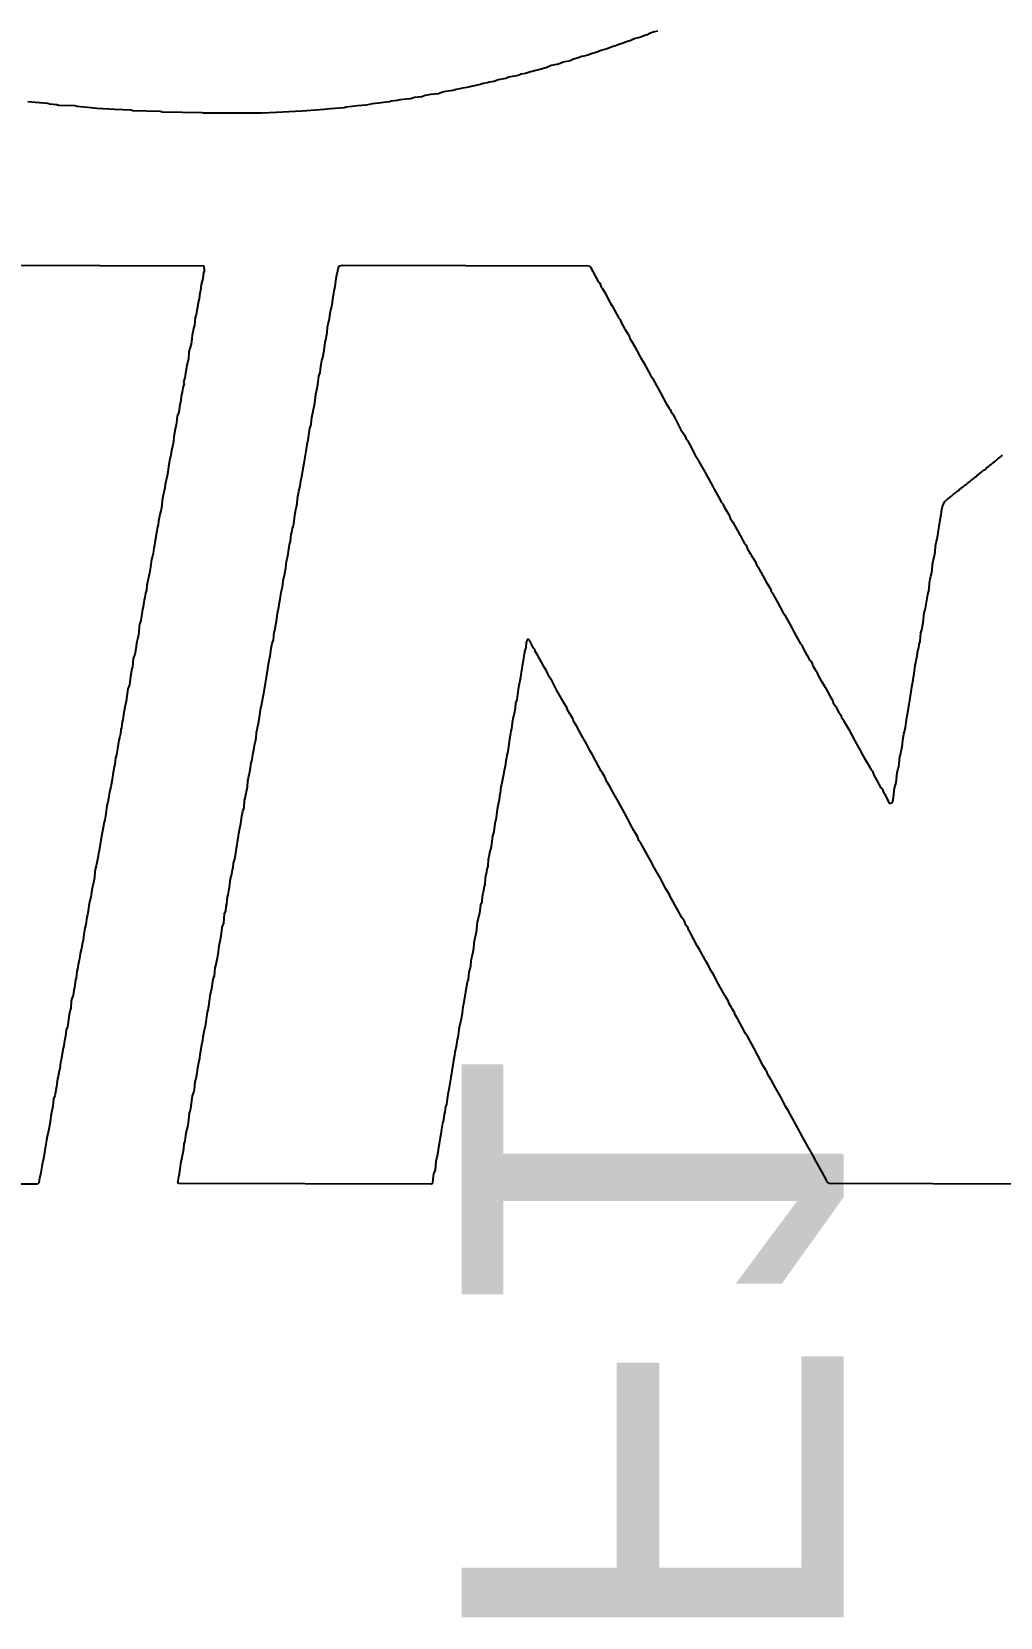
# Model space of a CAD drawing. Header units: inches. Extents: x -0.05 to 7.01, y -0.08 to 1.98.
# Drawn here: x 0.1533 to 0.2293, y 0.6157 to 0.7402 of the extents above; entities that cross this region are included whole.
import ezdxf

# ---------------------------------------------------------------- set-up
doc = ezdxf.new("R2010")
doc.units = ezdxf.units.IN
doc.header["$MEASUREMENT"] = 0
doc.layers.add('Bottom Overlay', color=54, linetype='Continuous')
doc.layers.add('Top Overlay', color=2, linetype='Continuous')
doc.styles.add('Arial', font='', dxfattribs={"height": 0.2})
doc.styles.get('Arial').set_extended_font_data('Arial')

msp = doc.modelspace()

# ---------------------------------------------------------------- linework, layer by layer
at = {"layer": 'Top Overlay'}
for p, q in [((0.20057, 0.7396), (0.2003, 0.73948)), ((0.2011, 0.73974), (0.20057, 0.7396)), ((0.20134, 0.73984), (0.2011, 0.73974)), ((0.2016, 0.73991), (0.20134, 0.73984)), ((0.20167, 0.73998), (0.2016, 0.73991)), ((0.20198, 0.7401), (0.20167, 0.73998)), ((0.20218, 0.74015), (0.20198, 0.7401)), ((0.20239, 0.74022), (0.20218, 0.74015)), ((0.19694, 0.73833), (0.19662, 0.73825)), ((0.19727, 0.73847), (0.19694, 0.73833)), ((0.19747, 0.73852), (0.19727, 0.73847)), ((0.19773, 0.73859), (0.19747, 0.73852)), ((0.19804, 0.73871), (0.19773, 0.73859)), ((0.19823, 0.73876), (0.19804, 0.73871)), ((0.19845, 0.73883), (0.19823, 0.73876)), ((0.19876, 0.73895), (0.19845, 0.73883)), ((0.1991, 0.73905), (0.19876, 0.73895)), ((0.19944, 0.73919), (0.1991, 0.73905)), ((0.19963, 0.73924), (0.19944, 0.73919)), ((0.19997, 0.73938), (0.19963, 0.73924)), ((0.2003, 0.73948), (0.19997, 0.73938)), ((0.19285, 0.73712), (0.19235, 0.737)), ((0.19326, 0.73724), (0.19285, 0.73712)), ((0.19345, 0.73729), (0.19326, 0.73724)), ((0.19372, 0.73736), (0.19345, 0.73729)), ((0.19405, 0.73751), (0.19372, 0.73736)), ((0.19434, 0.73756), (0.19405, 0.73751)), ((0.19453, 0.7376), (0.19434, 0.73756)), ((0.19475, 0.73768), (0.19453, 0.7376)), ((0.19499, 0.73777), (0.19475, 0.73768)), ((0.19554, 0.73789), (0.19499, 0.73777)), ((0.19581, 0.73801), (0.19554, 0.73789)), ((0.19619, 0.73811), (0.19581, 0.73801)), ((0.19643, 0.73821), (0.19619, 0.73811)), ((0.19662, 0.73825), (0.19643, 0.73821)), ((0.18768, 0.73585), (0.18742, 0.73578)), ((0.18848, 0.73602), (0.18768, 0.73585)), ((0.18872, 0.73611), (0.18848, 0.73602)), ((0.18905, 0.73616), (0.18872, 0.73611)), ((0.1892, 0.73621), (0.18905, 0.73616)), ((0.18958, 0.73626), (0.1892, 0.73621)), ((0.18989, 0.73638), (0.18958, 0.73626)), ((0.19049, 0.7365), (0.18989, 0.73638)), ((0.19073, 0.7366), (0.19049, 0.7365)), ((0.19102, 0.73664), (0.19073, 0.7366)), ((0.19117, 0.73669), (0.19102, 0.73664)), ((0.19146, 0.73674), (0.19117, 0.73669)), ((0.1917, 0.73684), (0.19146, 0.73674)), ((0.19203, 0.73688), (0.1917, 0.73684)), ((0.19235, 0.737), (0.19203, 0.73688)), ((0.15355, 0.7346), (0.15297, 0.73465)), ((0.15453, 0.73453), (0.15355, 0.7346)), ((0.18052, 0.73455), (0.17999, 0.7345)), ((0.1809, 0.7346), (0.18052, 0.73455)), ((0.18136, 0.73467), (0.1809, 0.7346)), ((0.1815, 0.73472), (0.18136, 0.73467)), ((0.18198, 0.73477), (0.1815, 0.73472)), ((0.18218, 0.73482), (0.18198, 0.73477)), ((0.18266, 0.73486), (0.18218, 0.73482)), ((0.18299, 0.73491), (0.18266, 0.73486)), ((0.18319, 0.73496), (0.18299, 0.73491)), ((0.18333, 0.73501), (0.18319, 0.73496)), ((0.18391, 0.73506), (0.18333, 0.73501)), ((0.18415, 0.73515), (0.18391, 0.73506)), ((0.18444, 0.7352), (0.18415, 0.73515)), ((0.18458, 0.73525), (0.18444, 0.7352)), ((0.18521, 0.7353), (0.18458, 0.73525)), ((0.18552, 0.73542), (0.18521, 0.7353)), ((0.18576, 0.73547), (0.18552, 0.73542)), ((0.18636, 0.73554), (0.18576, 0.73547)), ((0.1866, 0.73563), (0.18636, 0.73554)), ((0.18689, 0.73568), (0.1866, 0.73563)), ((0.18708, 0.73573), (0.18689, 0.73568)), ((0.18742, 0.73578), (0.18708, 0.73573)), ((0.15468, 0.73448), (0.15453, 0.73453)), ((0.15525, 0.73443), (0.15468, 0.73448)), ((0.1554, 0.73438), (0.15525, 0.73443)), ((0.15665, 0.73434), (0.1554, 0.73438)), ((0.15684, 0.73429), (0.15665, 0.73434)), ((0.1579, 0.73419), (0.15684, 0.73429)), ((0.15838, 0.73414), (0.1579, 0.73419)), ((0.1598, 0.73407), (0.15838, 0.73414)), ((0.16107, 0.734), (0.1598, 0.73407)), ((0.16122, 0.73395), (0.16107, 0.734)), ((0.16338, 0.7339), (0.16122, 0.73395)), ((0.16352, 0.73385), (0.16338, 0.7339)), ((0.16665, 0.73381), (0.16352, 0.73385)), ((0.16679, 0.73376), (0.16665, 0.73381)), ((0.17134, 0.73378), (0.16679, 0.73376)), ((0.17249, 0.73383), (0.17134, 0.73378)), ((0.17345, 0.73388), (0.17249, 0.73383)), ((0.17451, 0.73393), (0.17345, 0.73388)), ((0.17624, 0.73407), (0.17451, 0.73393)), ((0.17672, 0.73412), (0.17624, 0.73407)), ((0.1778, 0.73419), (0.17672, 0.73412)), ((0.17795, 0.73424), (0.1778, 0.73419)), ((0.17886, 0.73434), (0.17795, 0.73424)), ((0.17951, 0.73441), (0.17886, 0.73434)), ((0.1798, 0.73446), (0.17951, 0.73441)), ((0.17999, 0.7345), (0.1798, 0.73446)), ((0.14727, 0.72184), (0.16679, 0.72179)), ((0.16677, 0.72123), (0.1667, 0.72078)), ((0.16682, 0.72138), (0.16677, 0.72123)), ((0.16679, 0.72179), (0.16682, 0.72138)), ((0.17718, 0.72078), (0.17722, 0.72107)), ((0.17722, 0.72107), (0.17727, 0.72126)), ((0.17727, 0.72126), (0.17732, 0.72155)), ((0.17732, 0.72155), (0.17739, 0.72172)), ((0.17739, 0.72172), (0.17747, 0.72179)), ((0.17747, 0.72179), (0.17766, 0.72184)), ((0.17766, 0.72184), (0.19703, 0.72179)), ((0.19703, 0.72179), (0.19715, 0.72167)), ((0.19715, 0.72167), (0.19754, 0.72095)), ((0.19754, 0.72095), (0.19778, 0.72051)), ((0.16648, 0.71965), (0.16641, 0.71919)), ((0.16653, 0.71984), (0.16648, 0.71965)), ((0.16658, 0.72032), (0.16653, 0.71984)), ((0.16662, 0.72051), (0.16658, 0.72032)), ((0.1667, 0.72078), (0.16662, 0.72051)), ((0.17694, 0.71934), (0.17698, 0.71962)), ((0.17698, 0.71962), (0.17703, 0.71982)), ((0.17703, 0.71982), (0.17708, 0.72006)), ((0.17708, 0.72006), (0.17713, 0.72035)), ((0.17713, 0.72035), (0.17718, 0.72078)), ((0.19778, 0.72051), (0.19787, 0.72042)), ((0.19787, 0.72042), (0.19799, 0.7201)), ((0.19799, 0.7201), (0.19807, 0.72003)), ((0.19807, 0.72003), (0.19826, 0.7197)), ((0.19826, 0.7197), (0.19869, 0.71888)), ((0.16636, 0.719), (0.16619, 0.71797)), ((0.16641, 0.71919), (0.16636, 0.719)), ((0.17674, 0.71823), (0.17682, 0.71849)), ((0.17682, 0.71849), (0.17689, 0.7189)), ((0.17689, 0.7189), (0.17694, 0.71934)), ((0.19869, 0.71888), (0.19888, 0.71859)), ((0.19888, 0.71859), (0.19936, 0.71768)), ((0.1661, 0.71772), (0.16605, 0.7171)), ((0.16619, 0.71797), (0.1661, 0.71772)), ((0.1765, 0.71698), (0.17655, 0.71722)), ((0.17655, 0.71722), (0.1766, 0.71741)), ((0.1766, 0.71741), (0.17665, 0.71765)), ((0.17665, 0.71765), (0.1767, 0.71804)), ((0.1767, 0.71804), (0.17674, 0.71823)), ((0.19936, 0.71768), (0.19946, 0.71758)), ((0.19946, 0.71758), (0.19956, 0.71734)), ((0.19956, 0.71734), (0.19985, 0.71681)), ((0.16583, 0.71607), (0.16578, 0.71563)), ((0.16588, 0.71635), (0.16583, 0.71607)), ((0.166, 0.71696), (0.16588, 0.71635)), ((0.16605, 0.7171), (0.166, 0.71696)), ((0.17631, 0.71578), (0.17636, 0.71597)), ((0.17636, 0.71597), (0.17646, 0.71655)), ((0.17646, 0.71655), (0.1765, 0.71698)), ((0.19985, 0.71681), (0.20018, 0.71628)), ((0.20018, 0.71628), (0.20023, 0.71609)), ((0.20023, 0.71609), (0.20042, 0.7158)), ((0.16561, 0.71503), (0.16557, 0.71446)), ((0.16566, 0.71522), (0.16561, 0.71503)), ((0.16573, 0.71544), (0.16566, 0.71522)), ((0.16578, 0.71563), (0.16573, 0.71544)), ((0.17614, 0.7146), (0.17622, 0.71515)), ((0.17622, 0.71515), (0.17631, 0.71578)), ((0.20042, 0.7158), (0.20061, 0.71547)), ((0.20061, 0.71547), (0.20105, 0.71465)), ((0.20105, 0.71465), (0.20134, 0.71417)), ((0.16535, 0.71337), (0.1653, 0.71299)), ((0.16545, 0.71395), (0.16535, 0.71337)), ((0.16552, 0.71431), (0.16545, 0.71395)), ((0.16557, 0.71446), (0.16552, 0.71431)), ((0.17581, 0.71311), (0.17593, 0.71342)), ((0.17593, 0.71342), (0.17597, 0.7139)), ((0.17597, 0.7139), (0.17605, 0.71436)), ((0.17605, 0.71436), (0.17614, 0.7146)), ((0.20134, 0.71417), (0.20167, 0.71354)), ((0.20167, 0.71354), (0.20186, 0.71321)), ((0.16513, 0.7122), (0.16509, 0.71186)), ((0.16518, 0.71239), (0.16513, 0.7122)), ((0.1653, 0.71299), (0.16518, 0.71268)), ((0.16518, 0.71268), (0.16523, 0.71253)), ((0.16523, 0.71253), (0.16518, 0.71239)), ((0.17564, 0.71193), (0.17569, 0.71217)), ((0.17569, 0.71217), (0.17573, 0.71246)), ((0.17573, 0.71246), (0.17581, 0.71311)), ((0.20186, 0.71321), (0.20201, 0.71297)), ((0.20201, 0.71297), (0.2022, 0.71263)), ((0.2022, 0.71263), (0.20263, 0.71181)), ((0.16489, 0.7109), (0.16482, 0.7103)), ((0.16494, 0.71109), (0.16489, 0.7109)), ((0.16504, 0.71167), (0.16494, 0.71109)), ((0.16509, 0.71186), (0.16504, 0.71167)), ((0.17545, 0.71073), (0.17549, 0.71102)), ((0.17549, 0.71102), (0.17554, 0.71145)), ((0.17554, 0.71145), (0.17559, 0.71174)), ((0.17559, 0.71174), (0.17564, 0.71193)), ((0.20263, 0.71181), (0.20287, 0.71138)), ((0.20287, 0.71138), (0.20307, 0.71104)), ((0.20307, 0.71104), (0.20331, 0.71061)), ((0.1647, 0.70998), (0.16465, 0.70946)), ((0.16482, 0.7103), (0.1647, 0.70998)), ((0.17521, 0.70929), (0.17525, 0.70972)), ((0.17525, 0.70972), (0.1753, 0.71001)), ((0.1753, 0.71001), (0.17535, 0.71025)), ((0.17535, 0.71025), (0.1754, 0.71054)), ((0.1754, 0.71054), (0.17545, 0.71073)), ((0.20331, 0.71061), (0.2034, 0.71051)), ((0.2034, 0.71051), (0.20352, 0.7102)), ((0.20352, 0.7102), (0.2036, 0.71013)), ((0.2036, 0.71013), (0.20379, 0.70979)), ((0.20379, 0.70979), (0.20422, 0.70897)), ((0.16453, 0.70895), (0.16444, 0.70837)), ((0.1646, 0.70931), (0.16453, 0.70895)), ((0.16465, 0.70946), (0.1646, 0.70931)), ((0.17497, 0.70809), (0.17506, 0.70866)), ((0.17506, 0.70866), (0.17511, 0.70905)), ((0.17511, 0.70905), (0.17521, 0.70929)), ((0.20422, 0.70897), (0.20456, 0.70845)), ((0.20456, 0.70845), (0.20468, 0.70813)), ((0.16424, 0.70732), (0.1642, 0.70693)), ((0.16434, 0.7077), (0.16424, 0.70732)), ((0.16439, 0.70799), (0.16434, 0.7077)), ((0.16444, 0.70837), (0.16439, 0.70799)), ((0.17477, 0.70693), (0.17482, 0.70722)), ((0.17482, 0.70722), (0.17487, 0.7076)), ((0.17487, 0.7076), (0.17492, 0.70789)), ((0.17492, 0.70789), (0.17497, 0.70809)), ((0.20468, 0.70813), (0.20475, 0.70806)), ((0.20475, 0.70806), (0.20494, 0.70772)), ((0.20494, 0.70772), (0.20537, 0.70691)), ((0.164, 0.70602), (0.16396, 0.70559)), ((0.16405, 0.70631), (0.164, 0.70602)), ((0.16412, 0.70667), (0.16405, 0.70631)), ((0.1642, 0.70693), (0.16412, 0.70667)), ((0.17456, 0.70571), (0.17463, 0.70616)), ((0.17463, 0.70616), (0.17468, 0.70645)), ((0.17468, 0.70645), (0.17477, 0.70693)), ((0.20537, 0.70691), (0.20561, 0.70652)), ((0.20561, 0.70652), (0.20566, 0.70643)), ((0.20566, 0.70643), (0.20614, 0.70556)), ((0.22809, 0.70578), (0.22828, 0.70597)), ((0.22828, 0.70597), (0.22838, 0.70602)), ((0.22838, 0.70602), (0.22852, 0.70616)), ((0.22852, 0.70616), (0.22862, 0.70621)), ((0.22862, 0.70621), (0.22876, 0.70635)), ((0.22876, 0.70635), (0.22886, 0.7064)), ((0.22886, 0.7064), (0.22912, 0.70662)), ((0.22912, 0.70662), (0.22929, 0.70674)), ((0.22929, 0.70674), (0.22948, 0.70693)), ((0.16381, 0.70486), (0.16376, 0.70462)), ((0.16386, 0.70506), (0.16381, 0.70486)), ((0.16391, 0.7053), (0.16386, 0.70506)), ((0.16396, 0.70559), (0.16391, 0.7053)), ((0.17434, 0.70448), (0.17439, 0.70491)), ((0.17439, 0.70491), (0.17444, 0.7051)), ((0.17444, 0.7051), (0.17451, 0.70537)), ((0.17451, 0.70537), (0.17456, 0.70571)), ((0.20614, 0.70556), (0.20634, 0.70522)), ((0.20634, 0.70522), (0.20672, 0.7045)), ((0.22665, 0.70462), (0.22679, 0.70477)), ((0.22679, 0.70477), (0.22689, 0.70482)), ((0.22689, 0.70482), (0.22708, 0.70501)), ((0.22708, 0.70501), (0.22718, 0.70506)), ((0.22718, 0.70506), (0.22732, 0.7052)), ((0.22732, 0.7052), (0.22742, 0.70525)), ((0.22742, 0.70525), (0.22751, 0.70535)), ((0.22751, 0.70535), (0.22761, 0.70539)), ((0.22761, 0.70539), (0.22775, 0.70554)), ((0.22775, 0.70554), (0.22785, 0.70559)), ((0.22785, 0.70559), (0.22799, 0.70573)), ((0.22799, 0.70573), (0.22809, 0.70578)), ((0.16357, 0.70366), (0.16352, 0.70337)), ((0.16367, 0.70414), (0.16357, 0.70366)), ((0.16372, 0.70434), (0.16367, 0.70414)), ((0.16376, 0.70462), (0.16372, 0.70434)), ((0.1741, 0.70313), (0.17415, 0.70352)), ((0.17415, 0.70352), (0.17424, 0.7041)), ((0.17424, 0.7041), (0.17434, 0.70448)), ((0.20672, 0.7045), (0.20686, 0.70426)), ((0.20686, 0.70426), (0.2072, 0.70364)), ((0.2072, 0.70364), (0.20744, 0.70321)), ((0.22494, 0.70325), (0.22516, 0.70347)), ((0.22516, 0.70347), (0.22525, 0.70352)), ((0.22525, 0.70352), (0.2254, 0.70366)), ((0.2254, 0.70366), (0.22549, 0.70371)), ((0.22549, 0.70371), (0.22564, 0.70385)), ((0.22564, 0.70385), (0.22573, 0.7039)), ((0.22573, 0.7039), (0.226, 0.70412)), ((0.226, 0.70412), (0.22612, 0.70424)), ((0.22612, 0.70424), (0.22622, 0.70429)), ((0.22622, 0.70429), (0.22631, 0.70438)), ((0.22631, 0.70438), (0.22641, 0.70443)), ((0.22641, 0.70443), (0.22655, 0.70458)), ((0.22655, 0.70458), (0.22665, 0.70462)), ((0.16333, 0.70227), (0.16323, 0.70174)), ((0.16343, 0.70265), (0.16333, 0.70227)), ((0.16348, 0.70294), (0.16343, 0.70265)), ((0.16352, 0.70337), (0.16348, 0.70294)), ((0.17391, 0.70198), (0.17396, 0.70236)), ((0.17396, 0.70236), (0.174, 0.70265)), ((0.174, 0.70265), (0.17405, 0.70285)), ((0.17405, 0.70285), (0.1741, 0.70313)), ((0.20744, 0.70321), (0.20754, 0.70311)), ((0.20754, 0.70311), (0.20766, 0.7028)), ((0.20766, 0.7028), (0.20802, 0.7022)), ((0.20802, 0.7022), (0.20811, 0.70196)), ((0.22458, 0.70169), (0.22468, 0.70227)), ((0.22468, 0.70227), (0.22473, 0.70265)), ((0.22473, 0.70265), (0.22477, 0.70289)), ((0.22477, 0.70289), (0.22494, 0.70325)), ((0.16309, 0.70097), (0.16295, 0.70006)), ((0.16314, 0.70126), (0.16309, 0.70097)), ((0.16319, 0.70145), (0.16314, 0.70126)), ((0.16323, 0.70174), (0.16319, 0.70145)), ((0.17369, 0.70085), (0.17374, 0.70119)), ((0.17374, 0.70119), (0.17379, 0.70133)), ((0.17379, 0.70133), (0.17384, 0.70152)), ((0.17384, 0.70152), (0.17391, 0.70198)), ((0.20811, 0.70196), (0.20831, 0.70167)), ((0.20831, 0.70167), (0.2086, 0.70114)), ((0.2086, 0.70114), (0.20884, 0.70071)), ((0.22439, 0.70049), (0.22458, 0.70169)), ((0.1629, 0.69986), (0.16285, 0.69962)), ((0.16295, 0.70006), (0.1629, 0.69986)), ((0.17338, 0.699), (0.17352, 0.69991)), ((0.17352, 0.69991), (0.1736, 0.70013)), ((0.1736, 0.70013), (0.17364, 0.70071)), ((0.17364, 0.70071), (0.17369, 0.70085)), ((0.20884, 0.70071), (0.20893, 0.70061)), ((0.20893, 0.70061), (0.20903, 0.70037)), ((0.20903, 0.70037), (0.20908, 0.70027)), ((0.20908, 0.70027), (0.20927, 0.69994)), ((0.20927, 0.69994), (0.20936, 0.69984)), ((0.20936, 0.69984), (0.20948, 0.69953)), ((0.2242, 0.69934), (0.22424, 0.69977)), ((0.22424, 0.69977), (0.22429, 0.70006)), ((0.22429, 0.70006), (0.22434, 0.70025)), ((0.22434, 0.70025), (0.22439, 0.70049)), ((0.16268, 0.69873), (0.16259, 0.69816)), ((0.16275, 0.699), (0.16268, 0.69873)), ((0.1628, 0.69919), (0.16275, 0.699)), ((0.16285, 0.69962), (0.1628, 0.69919)), ((0.17321, 0.69806), (0.17328, 0.69857)), ((0.17328, 0.69857), (0.17333, 0.69881)), ((0.17333, 0.69881), (0.17338, 0.699)), ((0.20948, 0.69953), (0.2097, 0.69917)), ((0.2097, 0.69917), (0.20975, 0.69907)), ((0.20975, 0.69907), (0.21009, 0.69854)), ((0.21009, 0.69854), (0.21021, 0.69823)), ((0.224, 0.69833), (0.22405, 0.69861)), ((0.22405, 0.69861), (0.2241, 0.69881)), ((0.2241, 0.69881), (0.22415, 0.69905)), ((0.22415, 0.69905), (0.2242, 0.69934)), ((0.16242, 0.69722), (0.16232, 0.69669)), ((0.16247, 0.69741), (0.16242, 0.69722)), ((0.16251, 0.69765), (0.16247, 0.69741)), ((0.16259, 0.69816), (0.16251, 0.69765)), ((0.17297, 0.69657), (0.17304, 0.69722)), ((0.17304, 0.69722), (0.17311, 0.69748)), ((0.17311, 0.69748), (0.17321, 0.69806)), ((0.21021, 0.69823), (0.21028, 0.69816)), ((0.21028, 0.69816), (0.21052, 0.69772)), ((0.21052, 0.69772), (0.21095, 0.69691)), ((0.22381, 0.69717), (0.22386, 0.69741)), ((0.22386, 0.69741), (0.22391, 0.6976)), ((0.22391, 0.6976), (0.22396, 0.69789)), ((0.22396, 0.69789), (0.224, 0.69833)), ((0.1622, 0.69609), (0.16215, 0.69575)), ((0.16227, 0.69631), (0.1622, 0.69609)), ((0.16232, 0.69669), (0.16227, 0.69631)), ((0.1728, 0.69578), (0.17285, 0.69616)), ((0.17285, 0.69616), (0.17292, 0.69638)), ((0.17292, 0.69638), (0.17297, 0.69657)), ((0.21095, 0.69691), (0.21129, 0.69638)), ((0.21129, 0.69638), (0.21134, 0.69619)), ((0.21134, 0.69619), (0.21143, 0.69609)), ((0.21143, 0.69609), (0.21148, 0.69599)), ((0.21148, 0.69599), (0.21186, 0.69532)), ((0.22345, 0.69489), (0.22362, 0.69597)), ((0.22362, 0.69597), (0.22367, 0.69616)), ((0.22367, 0.69616), (0.22372, 0.69645)), ((0.22372, 0.69645), (0.22376, 0.69688)), ((0.22376, 0.69688), (0.22381, 0.69717)), ((0.16198, 0.69482), (0.16184, 0.69395)), ((0.16203, 0.69501), (0.16198, 0.69482)), ((0.1621, 0.69556), (0.16203, 0.69501)), ((0.16215, 0.69575), (0.1621, 0.69556)), ((0.17256, 0.69448), (0.17261, 0.69477)), ((0.17261, 0.69477), (0.17266, 0.69496)), ((0.17266, 0.69496), (0.17271, 0.6952)), ((0.17271, 0.6952), (0.1728, 0.69578)), ((0.21186, 0.69532), (0.21225, 0.6946)), ((0.2234, 0.6947), (0.22345, 0.69489)), ((0.16172, 0.69349), (0.16167, 0.69301)), ((0.16177, 0.69369), (0.16172, 0.69349)), ((0.16184, 0.69395), (0.16177, 0.69369)), ((0.17235, 0.69316), (0.17247, 0.69376)), ((0.17247, 0.69376), (0.17251, 0.69405)), ((0.17251, 0.69405), (0.17256, 0.69448)), ((0.21225, 0.6946), (0.21239, 0.69436)), ((0.21239, 0.69436), (0.21278, 0.69364)), ((0.21278, 0.69364), (0.21297, 0.6933)), ((0.22316, 0.69321), (0.22326, 0.69378)), ((0.22326, 0.69378), (0.22335, 0.69455)), ((0.22335, 0.69455), (0.2234, 0.6947)), ((0.16158, 0.69248), (0.1615, 0.69217)), ((0.16162, 0.69268), (0.16158, 0.69248)), ((0.16167, 0.69301), (0.16162, 0.69268)), ((0.17215, 0.69215), (0.17225, 0.69239)), ((0.17225, 0.69239), (0.1723, 0.69301)), ((0.1723, 0.69301), (0.17235, 0.69316)), ((0.19218, 0.69241), (0.1921, 0.6922)), ((0.19227, 0.69246), (0.19218, 0.69241)), ((0.19235, 0.69239), (0.19227, 0.69246)), ((0.19268, 0.69176), (0.19235, 0.69239)), ((0.21297, 0.6933), (0.21311, 0.69306)), ((0.21311, 0.69306), (0.2134, 0.69253)), ((0.2134, 0.69253), (0.21364, 0.6921)), ((0.22297, 0.69215), (0.22302, 0.69229)), ((0.22302, 0.69229), (0.22307, 0.69297)), ((0.22307, 0.69297), (0.22316, 0.69321)), ((0.16136, 0.69126), (0.16124, 0.69095)), ((0.16146, 0.69188), (0.16136, 0.69126)), ((0.1615, 0.69217), (0.16146, 0.69188)), ((0.17194, 0.69092), (0.17198, 0.69111)), ((0.17198, 0.69111), (0.17203, 0.69135)), ((0.17203, 0.69135), (0.17208, 0.69174)), ((0.17208, 0.69174), (0.17215, 0.69215)), ((0.19196, 0.69147), (0.19184, 0.69063)), ((0.19201, 0.69167), (0.19196, 0.69147)), ((0.19206, 0.69181), (0.19201, 0.69167)), ((0.1921, 0.6922), (0.19206, 0.69181)), ((0.19278, 0.69167), (0.19268, 0.69176)), ((0.19283, 0.69147), (0.19278, 0.69167)), ((0.19302, 0.69119), (0.19283, 0.69147)), ((0.19345, 0.69037), (0.19302, 0.69119)), ((0.21364, 0.6921), (0.21374, 0.692)), ((0.21374, 0.692), (0.21386, 0.69169)), ((0.21386, 0.69169), (0.21408, 0.69133)), ((0.21408, 0.69133), (0.21412, 0.69123)), ((0.21412, 0.69123), (0.21436, 0.6908)), ((0.22275, 0.69092), (0.2228, 0.69116)), ((0.2228, 0.69116), (0.22285, 0.69155)), ((0.22285, 0.69155), (0.22292, 0.69181)), ((0.22292, 0.69181), (0.22297, 0.69215)), ((0.16114, 0.69013), (0.16102, 0.68953)), ((0.16119, 0.69027), (0.16114, 0.69013)), ((0.16124, 0.69095), (0.16119, 0.69027)), ((0.17174, 0.68967), (0.17179, 0.68996)), ((0.17179, 0.68996), (0.17184, 0.69035)), ((0.17184, 0.69035), (0.17194, 0.69092)), ((0.1917, 0.68986), (0.19165, 0.68948)), ((0.19174, 0.69015), (0.1917, 0.68986)), ((0.19179, 0.69035), (0.19174, 0.69015)), ((0.19184, 0.69063), (0.19179, 0.69035)), ((0.1935, 0.69027), (0.19345, 0.69037)), ((0.19369, 0.68998), (0.1935, 0.69027)), ((0.19379, 0.68974), (0.19369, 0.68998)), ((0.19393, 0.6895), (0.19379, 0.68974)), ((0.21436, 0.6908), (0.21446, 0.69071)), ((0.21446, 0.69071), (0.21456, 0.69047)), ((0.21456, 0.69047), (0.2146, 0.69037)), ((0.2146, 0.69037), (0.2148, 0.69003)), ((0.2148, 0.69003), (0.21489, 0.68994)), ((0.21489, 0.68994), (0.21501, 0.68962)), ((0.22251, 0.68948), (0.22256, 0.68977)), ((0.22256, 0.68977), (0.22263, 0.69042)), ((0.22263, 0.69042), (0.22268, 0.69061)), ((0.22268, 0.69061), (0.22275, 0.69092)), ((0.16083, 0.68857), (0.16069, 0.6876)), ((0.16095, 0.68888), (0.16083, 0.68857)), ((0.16102, 0.68953), (0.16095, 0.68888)), ((0.17153, 0.68835), (0.1717, 0.68948)), ((0.1717, 0.68948), (0.17174, 0.68967)), ((0.1915, 0.68871), (0.19141, 0.68813)), ((0.1916, 0.68919), (0.1915, 0.68871)), ((0.19165, 0.68948), (0.1916, 0.68919)), ((0.19412, 0.68917), (0.19393, 0.6895)), ((0.19451, 0.68845), (0.19412, 0.68917)), ((0.21501, 0.68962), (0.21523, 0.68926)), ((0.21523, 0.68926), (0.21528, 0.68917)), ((0.21528, 0.68917), (0.21552, 0.68878)), ((0.21552, 0.68878), (0.21557, 0.68869)), ((0.21557, 0.68869), (0.21595, 0.68797)), ((0.22232, 0.68833), (0.22237, 0.68871)), ((0.22237, 0.68871), (0.22247, 0.68929)), ((0.22247, 0.68929), (0.22251, 0.68948)), ((0.16069, 0.6876), (0.16059, 0.68712)), ((0.17126, 0.68708), (0.17131, 0.68727)), ((0.17131, 0.68727), (0.17136, 0.68756)), ((0.17136, 0.68756), (0.17146, 0.68809)), ((0.17146, 0.68809), (0.17153, 0.68835)), ((0.19126, 0.68746), (0.19122, 0.68703)), ((0.19136, 0.6877), (0.19126, 0.68746)), ((0.19141, 0.68813), (0.19136, 0.6877)), ((0.19499, 0.68758), (0.19451, 0.68845)), ((0.19504, 0.68748), (0.19499, 0.68758)), ((0.19528, 0.6871), (0.19504, 0.68748)), ((0.21595, 0.68797), (0.21614, 0.68768)), ((0.21614, 0.68768), (0.21619, 0.68748)), ((0.21619, 0.68748), (0.21638, 0.6872)), ((0.22208, 0.68688), (0.22223, 0.68785)), ((0.22223, 0.68785), (0.22227, 0.68804)), ((0.22227, 0.68804), (0.22232, 0.68833)), ((0.16037, 0.68599), (0.16033, 0.68551)), ((0.16042, 0.68614), (0.16037, 0.68599)), ((0.16049, 0.68655), (0.16042, 0.68614)), ((0.16059, 0.68712), (0.16049, 0.68655)), ((0.17107, 0.68587), (0.17112, 0.68616)), ((0.17112, 0.68616), (0.17126, 0.68708)), ((0.19105, 0.68623), (0.191, 0.6859)), ((0.19112, 0.6865), (0.19105, 0.68623)), ((0.19122, 0.68703), (0.19112, 0.6865)), ((0.19533, 0.68691), (0.19528, 0.6871)), ((0.19552, 0.68662), (0.19533, 0.68691)), ((0.19557, 0.68652), (0.19552, 0.68662)), ((0.19576, 0.68623), (0.19557, 0.68652)), ((0.19581, 0.68604), (0.19576, 0.68623)), ((0.19605, 0.68566), (0.19581, 0.68604)), ((0.21638, 0.6872), (0.21662, 0.68676)), ((0.21662, 0.68676), (0.21682, 0.68647)), ((0.21682, 0.68647), (0.21686, 0.68628)), ((0.21686, 0.68628), (0.21696, 0.68619)), ((0.21696, 0.68619), (0.21701, 0.68609)), ((0.21701, 0.68609), (0.21739, 0.68542)), ((0.22189, 0.68573), (0.22194, 0.68616)), ((0.22194, 0.68616), (0.22208, 0.68688)), ((0.16018, 0.68484), (0.16011, 0.68453)), ((0.16023, 0.68503), (0.16018, 0.68484)), ((0.16028, 0.68537), (0.16023, 0.68503)), ((0.16033, 0.68551), (0.16028, 0.68537)), ((0.17088, 0.68472), (0.17093, 0.68515)), ((0.17093, 0.68515), (0.17107, 0.68587)), ((0.19083, 0.68491), (0.19078, 0.68462)), ((0.1909, 0.68527), (0.19083, 0.68491)), ((0.19095, 0.68542), (0.1909, 0.68527)), ((0.191, 0.6859), (0.19095, 0.68542)), ((0.19643, 0.68494), (0.19605, 0.68566)), ((0.19682, 0.68426), (0.19643, 0.68494)), ((0.21739, 0.68542), (0.21787, 0.68455)), ((0.2217, 0.68472), (0.22174, 0.68501)), ((0.22174, 0.68501), (0.22179, 0.6852)), ((0.22179, 0.6852), (0.22184, 0.68544)), ((0.22184, 0.68544), (0.22189, 0.68573)), ((0.16011, 0.68453), (0.15994, 0.6834)), ((0.17064, 0.68342), (0.17069, 0.68366)), ((0.17069, 0.68366), (0.17078, 0.68424)), ((0.17078, 0.68424), (0.17083, 0.68443)), ((0.17083, 0.68443), (0.17088, 0.68472)), ((0.19064, 0.68366), (0.19059, 0.68347)), ((0.19078, 0.68462), (0.19064, 0.68366)), ((0.1971, 0.68373), (0.19682, 0.68426)), ((0.1973, 0.6834), (0.1971, 0.68373)), ((0.21787, 0.68455), (0.21831, 0.68373)), ((0.21831, 0.68373), (0.2185, 0.6834)), ((0.22148, 0.6834), (0.22155, 0.68381)), ((0.22155, 0.68381), (0.2216, 0.684)), ((0.2216, 0.684), (0.22165, 0.68429)), ((0.22165, 0.68429), (0.2217, 0.68472)), ((0.15975, 0.68248), (0.15968, 0.68212)), ((0.1598, 0.68263), (0.15975, 0.68248)), ((0.15985, 0.68316), (0.1598, 0.68263)), ((0.15994, 0.6834), (0.15985, 0.68316)), ((0.17035, 0.68179), (0.17045, 0.68236)), ((0.17045, 0.68236), (0.17049, 0.68275)), ((0.17049, 0.68275), (0.17059, 0.68299)), ((0.17059, 0.68299), (0.17064, 0.68342)), ((0.19045, 0.68251), (0.19035, 0.68203)), ((0.19049, 0.68289), (0.19045, 0.68251)), ((0.19059, 0.68347), (0.19049, 0.68289)), ((0.19797, 0.6821), (0.1973, 0.6834)), ((0.2185, 0.6834), (0.21864, 0.68316)), ((0.21864, 0.68316), (0.21884, 0.68282)), ((0.21884, 0.68282), (0.21917, 0.6822)), ((0.22126, 0.68222), (0.22134, 0.68248)), ((0.22134, 0.68248), (0.22138, 0.68268)), ((0.22138, 0.68268), (0.22143, 0.68325)), ((0.22143, 0.68325), (0.22148, 0.6834)), ((0.15958, 0.68145), (0.15948, 0.68087)), ((0.15963, 0.68184), (0.15958, 0.68145)), ((0.15968, 0.68212), (0.15963, 0.68184)), ((0.17021, 0.68087), (0.17025, 0.68131)), ((0.17025, 0.68131), (0.1703, 0.6816)), ((0.1703, 0.6816), (0.17035, 0.68179)), ((0.19016, 0.68107), (0.19011, 0.68087)), ((0.19021, 0.68131), (0.19016, 0.68107)), ((0.1903, 0.68184), (0.19021, 0.68131)), ((0.19035, 0.68203), (0.1903, 0.68184)), ((0.19807, 0.682), (0.19797, 0.6821)), ((0.19826, 0.68167), (0.19807, 0.682)), ((0.19831, 0.68157), (0.19826, 0.68167)), ((0.1984, 0.68133), (0.19831, 0.68157)), ((0.19864, 0.68095), (0.1984, 0.68133)), ((0.21917, 0.6822), (0.21927, 0.6821)), ((0.21927, 0.6821), (0.21939, 0.68179)), ((0.21939, 0.68179), (0.2196, 0.68143)), ((0.2196, 0.68143), (0.21965, 0.68133)), ((0.21965, 0.68133), (0.21994, 0.6808)), ((0.22102, 0.68078), (0.2211, 0.68104)), ((0.2211, 0.68104), (0.22114, 0.68123)), ((0.22114, 0.68123), (0.22122, 0.68198)), ((0.22122, 0.68198), (0.22126, 0.68222)), ((0.15929, 0.67996), (0.15924, 0.67967)), ((0.15939, 0.68049), (0.15929, 0.67996)), ((0.15948, 0.68087), (0.15939, 0.68049)), ((0.16994, 0.67922), (0.16999, 0.67984)), ((0.16999, 0.67984), (0.17004, 0.67998)), ((0.17004, 0.67998), (0.17011, 0.68039)), ((0.17011, 0.68039), (0.17021, 0.68087)), ((0.18997, 0.67986), (0.18987, 0.67938)), ((0.19001, 0.68015), (0.18997, 0.67986)), ((0.19006, 0.68039), (0.19001, 0.68015)), ((0.19011, 0.68087), (0.19006, 0.68039)), ((0.19898, 0.68032), (0.19864, 0.68095)), ((0.19936, 0.67965), (0.19898, 0.68032)), ((0.21994, 0.6808), (0.22004, 0.68071)), ((0.22004, 0.68071), (0.22016, 0.68039)), ((0.22016, 0.68039), (0.22023, 0.68032)), ((0.22023, 0.68032), (0.22042, 0.67998)), ((0.22042, 0.67998), (0.22052, 0.67974)), ((0.22083, 0.67962), (0.2209, 0.67984)), ((0.2209, 0.67984), (0.22098, 0.68054)), ((0.22098, 0.68054), (0.22102, 0.68078)), ((0.1591, 0.67876), (0.159, 0.67828)), ((0.15915, 0.67919), (0.1591, 0.67876)), ((0.1592, 0.67948), (0.15915, 0.67919)), ((0.15924, 0.67967), (0.1592, 0.67948)), ((0.16972, 0.67818), (0.16977, 0.67857)), ((0.16977, 0.67857), (0.16985, 0.67897)), ((0.16985, 0.67897), (0.16994, 0.67922)), ((0.18977, 0.67871), (0.18973, 0.67842)), ((0.18982, 0.6791), (0.18977, 0.67871)), ((0.18987, 0.67938), (0.18982, 0.6791)), ((0.1998, 0.67883), (0.19936, 0.67965)), ((0.20004, 0.6784), (0.1998, 0.67883)), ((0.22052, 0.67974), (0.22059, 0.67958)), ((0.22059, 0.67958), (0.22083, 0.67962)), ((0.15886, 0.67756), (0.15872, 0.67684)), ((0.15896, 0.67809), (0.15886, 0.67756)), ((0.159, 0.67828), (0.15896, 0.67809)), ((0.16953, 0.67722), (0.16958, 0.67751)), ((0.16958, 0.67751), (0.16968, 0.67799)), ((0.16968, 0.67799), (0.16972, 0.67818)), ((0.18956, 0.67734), (0.18944, 0.67703)), ((0.18963, 0.67799), (0.18956, 0.67734)), ((0.18968, 0.67823), (0.18963, 0.67799)), ((0.18973, 0.67842), (0.18968, 0.67823)), ((0.20042, 0.67768), (0.20004, 0.6784)), ((0.20054, 0.67746), (0.20042, 0.67768)), ((0.20083, 0.67698), (0.20054, 0.67746)), ((0.15872, 0.67684), (0.15857, 0.67587)), ((0.16929, 0.67568), (0.16934, 0.67607)), ((0.16934, 0.67607), (0.16939, 0.67635)), ((0.16939, 0.67635), (0.16944, 0.67655)), ((0.16944, 0.67655), (0.16948, 0.67684)), ((0.16948, 0.67684), (0.16953, 0.67722)), ((0.18934, 0.67616), (0.18929, 0.67597)), ((0.18944, 0.67703), (0.18934, 0.67616)), ((0.20095, 0.67667), (0.20083, 0.67698)), ((0.20105, 0.67657), (0.20095, 0.67667)), ((0.20148, 0.67575), (0.20105, 0.67657)), ((0.15838, 0.67491), (0.15833, 0.67467)), ((0.15848, 0.67544), (0.15838, 0.67491)), ((0.15852, 0.67568), (0.15848, 0.67544)), ((0.15857, 0.67587), (0.15852, 0.67568)), ((0.16908, 0.67455), (0.16912, 0.67489)), ((0.16912, 0.67489), (0.16917, 0.67503)), ((0.16917, 0.67503), (0.16922, 0.67522)), ((0.16922, 0.67522), (0.16929, 0.67568)), ((0.18912, 0.67518), (0.18908, 0.67465)), ((0.18917, 0.67537), (0.18912, 0.67518)), ((0.18922, 0.67571), (0.18917, 0.67537)), ((0.18929, 0.67597), (0.18922, 0.67571)), ((0.20186, 0.67508), (0.20148, 0.67575)), ((0.20215, 0.67455), (0.20186, 0.67508)), ((0.15819, 0.67376), (0.15814, 0.67347)), ((0.15823, 0.67419), (0.15819, 0.67376)), ((0.15828, 0.67448), (0.15823, 0.67419)), ((0.15833, 0.67467), (0.15828, 0.67448)), ((0.16881, 0.67299), (0.16888, 0.67364)), ((0.16888, 0.67364), (0.16898, 0.67402)), ((0.16898, 0.67402), (0.16903, 0.67436)), ((0.16903, 0.67436), (0.16908, 0.67455)), ((0.18888, 0.67373), (0.18884, 0.67321)), ((0.18893, 0.67393), (0.18888, 0.67373)), ((0.18903, 0.6745), (0.18893, 0.67393)), ((0.18908, 0.67465), (0.18903, 0.6745)), ((0.20263, 0.67369), (0.20215, 0.67455)), ((0.20307, 0.67287), (0.20263, 0.67369)), ((0.15795, 0.67241), (0.1579, 0.67222)), ((0.15799, 0.6728), (0.15795, 0.67241)), ((0.15804, 0.67304), (0.15799, 0.6728)), ((0.15809, 0.67323), (0.15804, 0.67304)), ((0.15814, 0.67347), (0.15809, 0.67323)), ((0.16864, 0.67224), (0.16869, 0.67239)), ((0.16869, 0.67239), (0.16876, 0.6727)), ((0.16876, 0.6727), (0.16881, 0.67299)), ((0.18864, 0.67229), (0.1886, 0.67186)), ((0.18869, 0.67248), (0.18864, 0.67229)), ((0.18879, 0.67306), (0.18869, 0.67248)), ((0.18884, 0.67321), (0.18879, 0.67306)), ((0.20326, 0.67253), (0.20307, 0.67287)), ((0.20333, 0.67246), (0.20326, 0.67253)), ((0.20345, 0.67215), (0.20333, 0.67246)), ((0.15771, 0.67111), (0.15766, 0.67083)), ((0.15775, 0.67155), (0.15771, 0.67111)), ((0.15783, 0.67196), (0.15775, 0.67155)), ((0.1579, 0.67222), (0.15783, 0.67196)), ((0.1684, 0.6709), (0.1685, 0.67114)), ((0.1685, 0.67114), (0.16855, 0.67147)), ((0.16855, 0.67147), (0.1686, 0.67167)), ((0.1686, 0.67167), (0.16864, 0.67224)), ((0.1885, 0.67162), (0.18843, 0.67097)), ((0.1886, 0.67186), (0.1885, 0.67162)), ((0.20364, 0.67186), (0.20345, 0.67215)), ((0.20403, 0.67114), (0.20364, 0.67186)), ((0.20432, 0.67061), (0.20403, 0.67114)), ((0.15751, 0.67006), (0.15744, 0.66979)), ((0.15761, 0.67063), (0.15751, 0.67006)), ((0.15766, 0.67083), (0.15761, 0.67063)), ((0.16819, 0.66958), (0.16823, 0.66986)), ((0.16823, 0.66986), (0.16835, 0.67018)), ((0.16835, 0.67018), (0.1684, 0.6709)), ((0.18823, 0.67006), (0.18819, 0.66962)), ((0.18828, 0.67035), (0.18823, 0.67006)), ((0.18833, 0.67054), (0.18828, 0.67035)), ((0.18838, 0.67078), (0.18833, 0.67054)), ((0.18843, 0.67097), (0.18838, 0.67078)), ((0.20451, 0.67032), (0.20432, 0.67061)), ((0.2046, 0.67008), (0.20451, 0.67032)), ((0.2048, 0.66979), (0.2046, 0.67008)), ((0.15725, 0.66864), (0.15718, 0.66818)), ((0.1573, 0.66883), (0.15725, 0.66864)), ((0.15735, 0.66931), (0.1573, 0.66883)), ((0.15739, 0.66946), (0.15735, 0.66931)), ((0.15744, 0.66979), (0.15739, 0.66946)), ((0.16799, 0.66842), (0.16809, 0.6689)), ((0.16809, 0.6689), (0.16814, 0.66919)), ((0.16814, 0.66919), (0.16819, 0.66958)), ((0.18799, 0.66861), (0.18795, 0.66818)), ((0.18804, 0.6689), (0.18799, 0.66861)), ((0.18809, 0.6691), (0.18804, 0.6689)), ((0.18814, 0.66934), (0.18809, 0.6691)), ((0.18819, 0.66962), (0.18814, 0.66934)), ((0.20485, 0.6696), (0.2048, 0.66979)), ((0.20494, 0.6695), (0.20485, 0.6696)), ((0.20552, 0.6684), (0.20494, 0.6695)), ((0.15703, 0.66736), (0.15698, 0.66717)), ((0.15708, 0.6678), (0.15703, 0.66736)), ((0.15718, 0.66818), (0.15708, 0.6678)), ((0.1678, 0.66722), (0.16785, 0.66746)), ((0.16785, 0.66746), (0.1679, 0.66775)), ((0.1679, 0.66775), (0.16795, 0.66813)), ((0.16795, 0.66813), (0.16799, 0.66842)), ((0.1878, 0.66746), (0.18775, 0.66722)), ((0.18785, 0.66765), (0.1878, 0.66746)), ((0.1879, 0.66789), (0.18785, 0.66765)), ((0.18795, 0.66818), (0.1879, 0.66789)), ((0.20571, 0.66811), (0.20552, 0.6684)), ((0.20614, 0.66729), (0.20571, 0.66811)), ((0.15682, 0.66638), (0.15677, 0.66585)), ((0.15686, 0.66657), (0.15682, 0.66638)), ((0.15691, 0.66691), (0.15686, 0.66657)), ((0.15698, 0.66717), (0.15691, 0.66691)), ((0.16763, 0.66604), (0.16768, 0.66667)), ((0.16768, 0.66667), (0.16773, 0.66681)), ((0.16773, 0.66681), (0.1678, 0.66722)), ((0.18759, 0.66633), (0.18754, 0.66575)), ((0.18766, 0.66655), (0.18759, 0.66633)), ((0.18771, 0.66679), (0.18766, 0.66655)), ((0.18775, 0.66722), (0.18771, 0.66679)), ((0.20619, 0.6672), (0.20614, 0.66729)), ((0.20638, 0.66691), (0.20619, 0.6672)), ((0.20648, 0.66667), (0.20638, 0.66691)), ((0.20662, 0.66643), (0.20648, 0.66667)), ((0.20682, 0.66609), (0.20662, 0.66643)), ((0.2072, 0.66537), (0.20682, 0.66609)), ((0.15658, 0.66494), (0.15653, 0.6645)), ((0.15662, 0.66513), (0.15658, 0.66494)), ((0.15672, 0.66571), (0.15662, 0.66513)), ((0.15677, 0.66585), (0.15672, 0.66571)), ((0.16732, 0.66462), (0.16742, 0.66501)), ((0.16742, 0.66501), (0.16751, 0.66578)), ((0.16751, 0.66578), (0.16763, 0.66604)), ((0.18737, 0.66506), (0.18732, 0.66477)), ((0.18744, 0.66542), (0.18737, 0.66506)), ((0.18749, 0.66561), (0.18744, 0.66542)), ((0.18754, 0.66575), (0.18749, 0.66561)), ((0.20768, 0.6645), (0.2072, 0.66537)), ((0.15638, 0.66407), (0.15634, 0.66349)), ((0.15643, 0.66426), (0.15638, 0.66407)), ((0.15653, 0.6645), (0.15643, 0.66426)), ((0.16713, 0.66337), (0.16718, 0.66366)), ((0.16718, 0.66366), (0.16723, 0.66405)), ((0.16723, 0.66405), (0.16732, 0.66462)), ((0.18713, 0.66361), (0.18708, 0.66333)), ((0.18718, 0.66381), (0.18713, 0.66361)), ((0.18732, 0.66477), (0.18718, 0.66381)), ((0.20773, 0.66441), (0.20768, 0.6645)), ((0.20797, 0.66402), (0.20773, 0.66441)), ((0.20802, 0.66383), (0.20797, 0.66402)), ((0.20821, 0.66354), (0.20802, 0.66383)), ((0.15612, 0.66241), (0.15607, 0.66203)), ((0.15622, 0.66299), (0.15612, 0.66241)), ((0.15629, 0.66335), (0.15622, 0.66299)), ((0.15634, 0.66349), (0.15629, 0.66335)), ((0.16691, 0.66205), (0.16708, 0.66318)), ((0.16708, 0.66318), (0.16713, 0.66337)), ((0.18694, 0.66241), (0.18689, 0.66222)), ((0.18698, 0.66265), (0.18694, 0.66241)), ((0.18703, 0.66294), (0.18698, 0.66265)), ((0.18708, 0.66333), (0.18703, 0.66294)), ((0.20826, 0.66345), (0.20821, 0.66354)), ((0.20845, 0.66316), (0.20826, 0.66345)), ((0.2085, 0.66297), (0.20845, 0.66316)), ((0.20869, 0.66268), (0.2085, 0.66297)), ((0.20908, 0.66196), (0.20869, 0.66268)), ((0.15593, 0.66131), (0.15588, 0.66107)), ((0.15598, 0.66179), (0.15593, 0.66131)), ((0.15607, 0.66203), (0.15598, 0.66179)), ((0.1667, 0.66097), (0.16674, 0.66126)), ((0.16674, 0.66126), (0.16684, 0.66179)), ((0.16684, 0.66179), (0.16691, 0.66205)), ((0.18672, 0.66119), (0.18667, 0.66104)), ((0.18679, 0.6616), (0.18672, 0.66119)), ((0.18684, 0.66198), (0.18679, 0.6616)), ((0.18689, 0.66222), (0.18684, 0.66198)), ((0.20932, 0.66152), (0.20908, 0.66196)), ((0.20951, 0.66119), (0.20932, 0.66152)), ((0.2098, 0.66066), (0.20951, 0.66119)), ((0.15573, 0.66035), (0.15559, 0.65943)), ((0.15578, 0.66054), (0.15573, 0.66035)), ((0.15583, 0.66078), (0.15578, 0.66054)), ((0.15588, 0.66107), (0.15583, 0.66078)), ((0.16646, 0.65958), (0.1665, 0.65986)), ((0.1665, 0.65986), (0.16665, 0.66078)), ((0.16665, 0.66078), (0.1667, 0.66097)), ((0.1865, 0.66001), (0.18646, 0.65982)), ((0.1866, 0.66049), (0.1865, 0.66001)), ((0.18667, 0.66104), (0.1866, 0.66049)), ((0.20999, 0.66032), (0.2098, 0.66066)), ((0.21028, 0.65979), (0.20999, 0.66032)), ((0.15547, 0.65873), (0.15542, 0.65859)), ((0.15552, 0.65922), (0.15547, 0.65873)), ((0.15559, 0.65943), (0.15552, 0.65922)), ((0.16626, 0.65842), (0.16631, 0.65881)), ((0.16631, 0.65881), (0.16636, 0.6591)), ((0.16636, 0.6591), (0.16646, 0.65958)), ((0.18631, 0.65885), (0.18626, 0.65857)), ((0.18636, 0.65924), (0.18631, 0.65885)), ((0.18646, 0.65982), (0.18636, 0.65924)), ((0.21071, 0.65897), (0.21028, 0.65979)), ((0.2109, 0.65864), (0.21071, 0.65897)), ((0.21097, 0.65857), (0.2109, 0.65864)), ((0.15521, 0.65736), (0.15509, 0.65662)), ((0.1553, 0.65794), (0.15521, 0.65736)), ((0.15535, 0.65813), (0.1553, 0.65794)), ((0.15542, 0.65859), (0.15535, 0.65813)), ((0.16605, 0.6571), (0.1661, 0.65772)), ((0.1661, 0.65772), (0.16619, 0.65797)), ((0.16619, 0.65797), (0.16626, 0.65842)), ((0.18617, 0.65809), (0.18602, 0.65712)), ((0.18622, 0.65837), (0.18617, 0.65809)), ((0.18626, 0.65857), (0.18622, 0.65837)), ((0.2111, 0.65825), (0.21097, 0.65857)), ((0.21134, 0.65787), (0.2111, 0.65825)), ((0.21167, 0.65724), (0.21134, 0.65787)), ((0.15499, 0.65638), (0.15494, 0.6558)), ((0.15509, 0.65662), (0.15499, 0.65638)), ((0.16576, 0.65561), (0.1659, 0.65662)), ((0.1659, 0.65662), (0.166, 0.65691)), ((0.166, 0.65691), (0.16605, 0.6571)), ((0.18593, 0.65674), (0.18583, 0.65597)), ((0.18602, 0.65712), (0.18593, 0.65674)), ((0.21206, 0.65657), (0.21167, 0.65724)), ((0.21249, 0.65575), (0.21206, 0.65657)), ((0.15477, 0.65501), (0.15473, 0.65458)), ((0.15482, 0.6553), (0.15477, 0.65501)), ((0.15489, 0.65566), (0.15482, 0.6553)), ((0.15494, 0.6558), (0.15489, 0.65566)), ((0.16561, 0.6547), (0.16566, 0.65527)), ((0.16566, 0.65527), (0.16571, 0.65542)), ((0.16571, 0.65542), (0.16576, 0.65561)), ((0.18566, 0.65518), (0.18561, 0.6547)), ((0.18571, 0.65532), (0.18566, 0.65518)), ((0.18576, 0.65575), (0.18571, 0.65532)), ((0.18583, 0.65597), (0.18576, 0.65575)), ((0.21268, 0.65542), (0.21249, 0.65575)), ((0.21283, 0.65518), (0.21268, 0.65542)), ((0.21326, 0.65436), (0.21283, 0.65518)), ((0.15453, 0.65366), (0.15448, 0.65342)), ((0.15458, 0.65385), (0.15453, 0.65366)), ((0.15473, 0.65458), (0.15458, 0.65385)), ((0.16533, 0.65306), (0.1654, 0.65371)), ((0.1654, 0.65371), (0.16545, 0.6539)), ((0.16545, 0.6539), (0.16552, 0.65417)), ((0.16552, 0.65417), (0.16557, 0.6545)), ((0.16557, 0.6545), (0.16561, 0.6547)), ((0.1854, 0.65361), (0.18535, 0.65333)), ((0.18545, 0.654), (0.1854, 0.65361)), ((0.18552, 0.65446), (0.18545, 0.654)), ((0.18561, 0.6547), (0.18552, 0.65446)), ((0.2136, 0.65373), (0.21326, 0.65436)), ((0.21379, 0.6534), (0.2136, 0.65373)), ((0.15434, 0.65265), (0.15429, 0.65236)), ((0.15444, 0.65313), (0.15434, 0.65265)), ((0.15448, 0.65342), (0.15444, 0.65313)), ((0.16511, 0.65193), (0.16521, 0.65246)), ((0.16521, 0.65246), (0.16525, 0.65285)), ((0.16525, 0.65285), (0.16533, 0.65306)), ((0.18521, 0.65256), (0.18516, 0.65217)), ((0.18525, 0.65285), (0.18521, 0.65256)), ((0.18535, 0.65333), (0.18525, 0.65285)), ((0.21417, 0.65268), (0.21379, 0.6534)), ((0.21456, 0.652), (0.21417, 0.65268)), ((0.1541, 0.65126), (0.154, 0.65073)), ((0.15415, 0.65145), (0.1541, 0.65126)), ((0.1542, 0.65169), (0.15415, 0.65145)), ((0.15424, 0.65198), (0.1542, 0.65169)), ((0.15429, 0.65236), (0.15424, 0.65198)), ((0.16492, 0.65087), (0.16501, 0.65145)), ((0.16501, 0.65145), (0.16506, 0.65164)), ((0.16506, 0.65164), (0.16511, 0.65193)), ((0.18501, 0.65145), (0.18494, 0.6508)), ((0.18506, 0.65169), (0.18501, 0.65145)), ((0.18511, 0.65188), (0.18506, 0.65169)), ((0.18516, 0.65217), (0.18511, 0.65188)), ((0.21485, 0.65147), (0.21456, 0.652)), ((0.21533, 0.65061), (0.21485, 0.65147)), ((0.15388, 0.65018), (0.15384, 0.64979)), ((0.15396, 0.65044), (0.15388, 0.65018)), ((0.154, 0.65073), (0.15396, 0.65044)), ((0.16475, 0.64979), (0.16482, 0.65025)), ((0.16482, 0.65025), (0.16487, 0.65049)), ((0.16487, 0.65049), (0.16492, 0.65087)), ((0.18477, 0.65006), (0.18473, 0.64977)), ((0.18482, 0.65049), (0.18477, 0.65006)), ((0.18494, 0.6508), (0.18482, 0.65049)), ((0.21566, 0.64998), (0.21533, 0.65061)), ((0.21571, 0.64989), (0.21566, 0.64998)), ((0.21588, 0.64972), (0.21571, 0.64989)), ((0.15372, 0.64967), (0.13429, 0.64972)), ((0.15384, 0.64979), (0.15372, 0.64967)), ((0.16482, 0.64972), (0.16475, 0.64979)), ((0.18463, 0.64967), (0.16482, 0.64972)), ((0.18473, 0.64977), (0.18463, 0.64967)), ((0.23535, 0.64967), (0.21588, 0.64972))]:
    msp.add_line(p, q, dxfattribs=at)

# ---------------------------------------------------------------- texts
at = {"layer": 'Bottom Overlay', "style": 'Arial', "text_generation_flag": 2}
msp.add_text('F1', height=0.03, rotation=270, dxfattribs=at).set_placement((0.18703, 0.61223))

doc.saveas('drawing.dxf')
